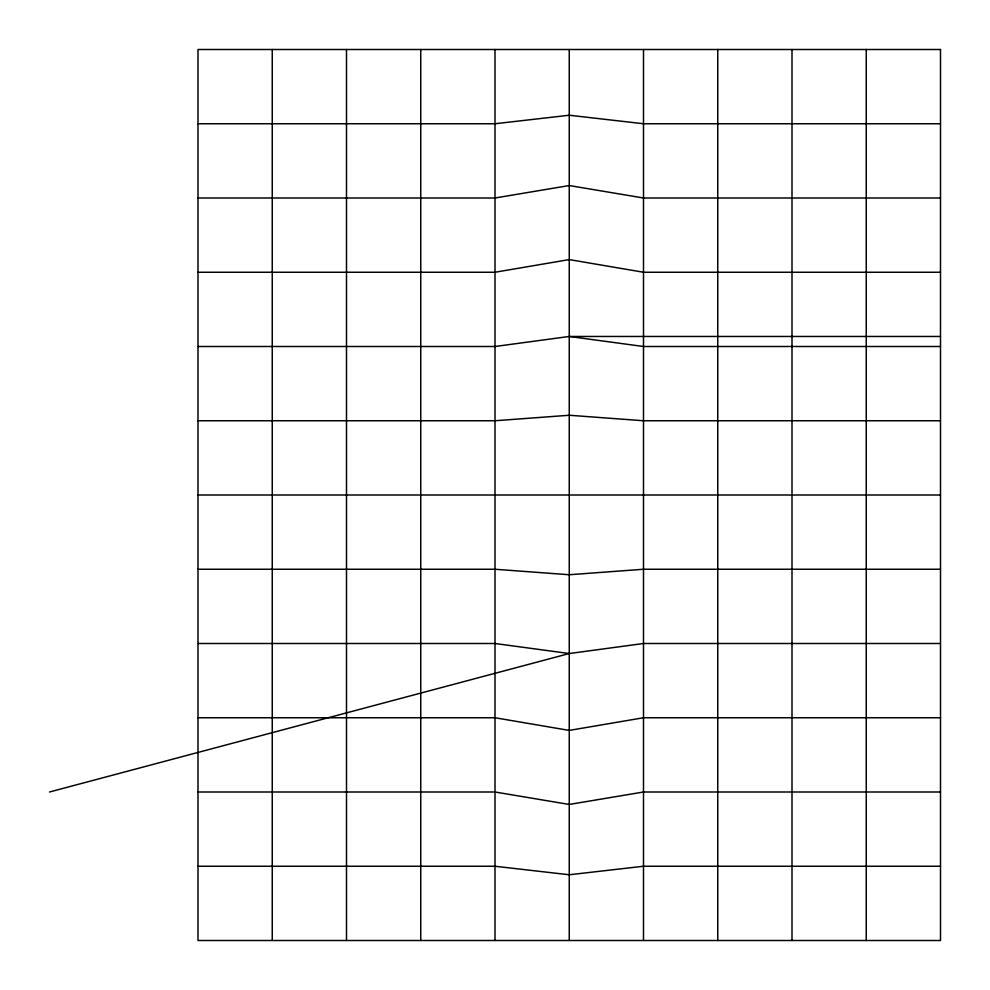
<?xml version="1.0" encoding="UTF-8"?>
<svg xmlns="http://www.w3.org/2000/svg" width="990" height="990" viewBox="0 0 990 990"><rect width="100%" height="100%" fill="white"/><g stroke="black" fill="none" stroke-linecap="round" stroke-linejoin="round"><path stroke-width="1.49" d="M49.5 792L569.25 653.536L643.5 643.5L940.5 643.5M940.5 336.464L569.25 336.464L495 346.5L198 346.5M198 123.75L495 123.75L569.25 115.236L643.5 123.75L940.5 123.75M198 198L495 198L569.25 185.551L643.5 198L940.5 198M198 272.25L495 272.25L569.25 259.59L643.5 272.25L940.5 272.25M940.5 346.5L643.5 346.5L569.25 336.464M198 420.75L495 420.75L569.25 415.256L643.5 420.75L940.5 420.75M198 495L940.5 495M198 569.25L495 569.25L569.25 574.745L643.5 569.25L940.5 569.25M198 643.5L495 643.5L569.25 653.536M198 717.75L495 717.75L569.25 730.41L643.5 717.75L940.5 717.75M198 792L495 792L569.25 804.449L643.5 792L940.5 792M198 866.25L495 866.25L569.25 874.764L643.5 866.25L940.5 866.25M866.25 49.5L866.25 940.5M792 49.5L792 940.5M717.75 49.5L717.75 940.5M643.5 49.5L643.5 940.5M569.25 49.5L569.25 940.5M495 49.5L495 940.5M420.75 49.5L420.75 940.5M346.5 49.5L346.5 940.5M272.25 49.5L272.25 940.5M940.5 49.5L198 49.5L198 940.5L940.5 940.5L940.5 49.5"/></g></svg>
